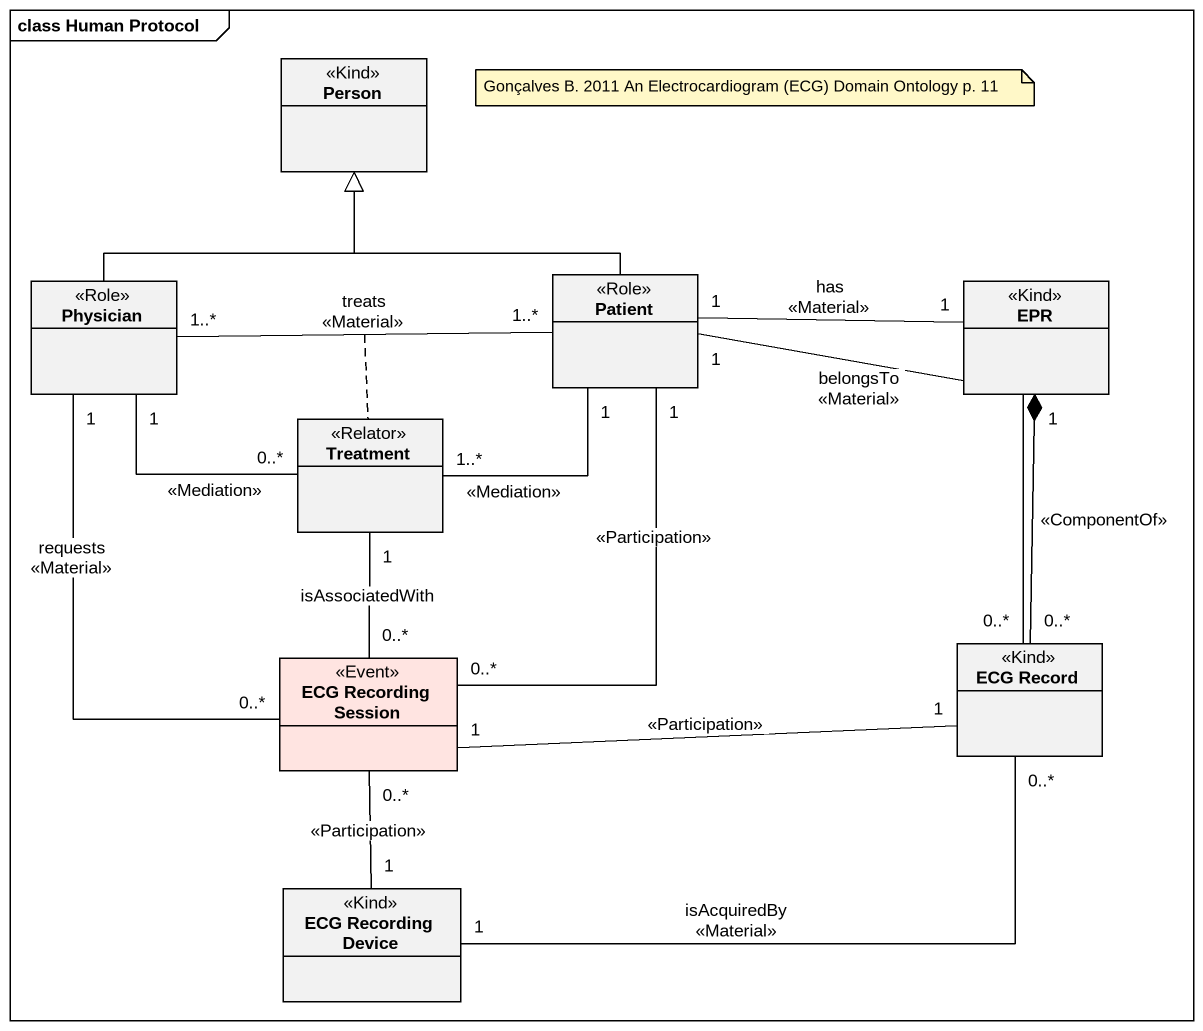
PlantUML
@startuml
mainframe class Human Protocol
hide circle
hide empty members
class "Person" as Person_ <<Kind>>
class Physician <<Role>>
class Patient <<Role>>
class EPR <<Kind>>
class Treatment <<Relator>>
class "ECG Recording Session" as ECG_Recording_Session <<Event>> #FFE4E1
class "ECG Record" as ECG_Record <<Kind>>
class "ECG Recording Device" as ECG_Recording_Device <<Kind>>
Physician -up-|> Person_
Physician "1..*" -right- "1..*" Patient : treats\n<<Material>>
(Physician, Patient) .. Treatment
Physician "1" -- "0..*" ECG_Recording_Session : requests\n<<Material>>
Patient -up-|> Person_
Patient "1" -right- "1" EPR : has\n<<Material>>
Patient "1" -- "0..*" ECG_Recording_Session : <<Participation>>
EPR "1" *-- "0..*" ECG_Record : <<ComponentOf>>
Treatment "0..*" -left- "1" Physician : <<Mediation>>
Treatment "1..*" -right- "1" Patient : <<Mediation>>
ECG_Recording_Session "0..*" -up- "1" Treatment : isAssociatedWith
ECG_Recording_Session "1" -right- "1" ECG_Record : <<Participation>>
ECG_Recording_Session "0..*" -- "1" ECG_Recording_Device : <<Participation>>
ECG_Record "0..*" -up- "1" Patient : belongsTo\n<<Material>>
ECG_Record "0..*" -left- "1" ECG_Recording_Device : isAcquiredBy\n<<Material>>
note as N1
  Gonçalves B. 2011 An Electrocardiogram (ECG) Domain Ontology p. 11
end note
@enduml
